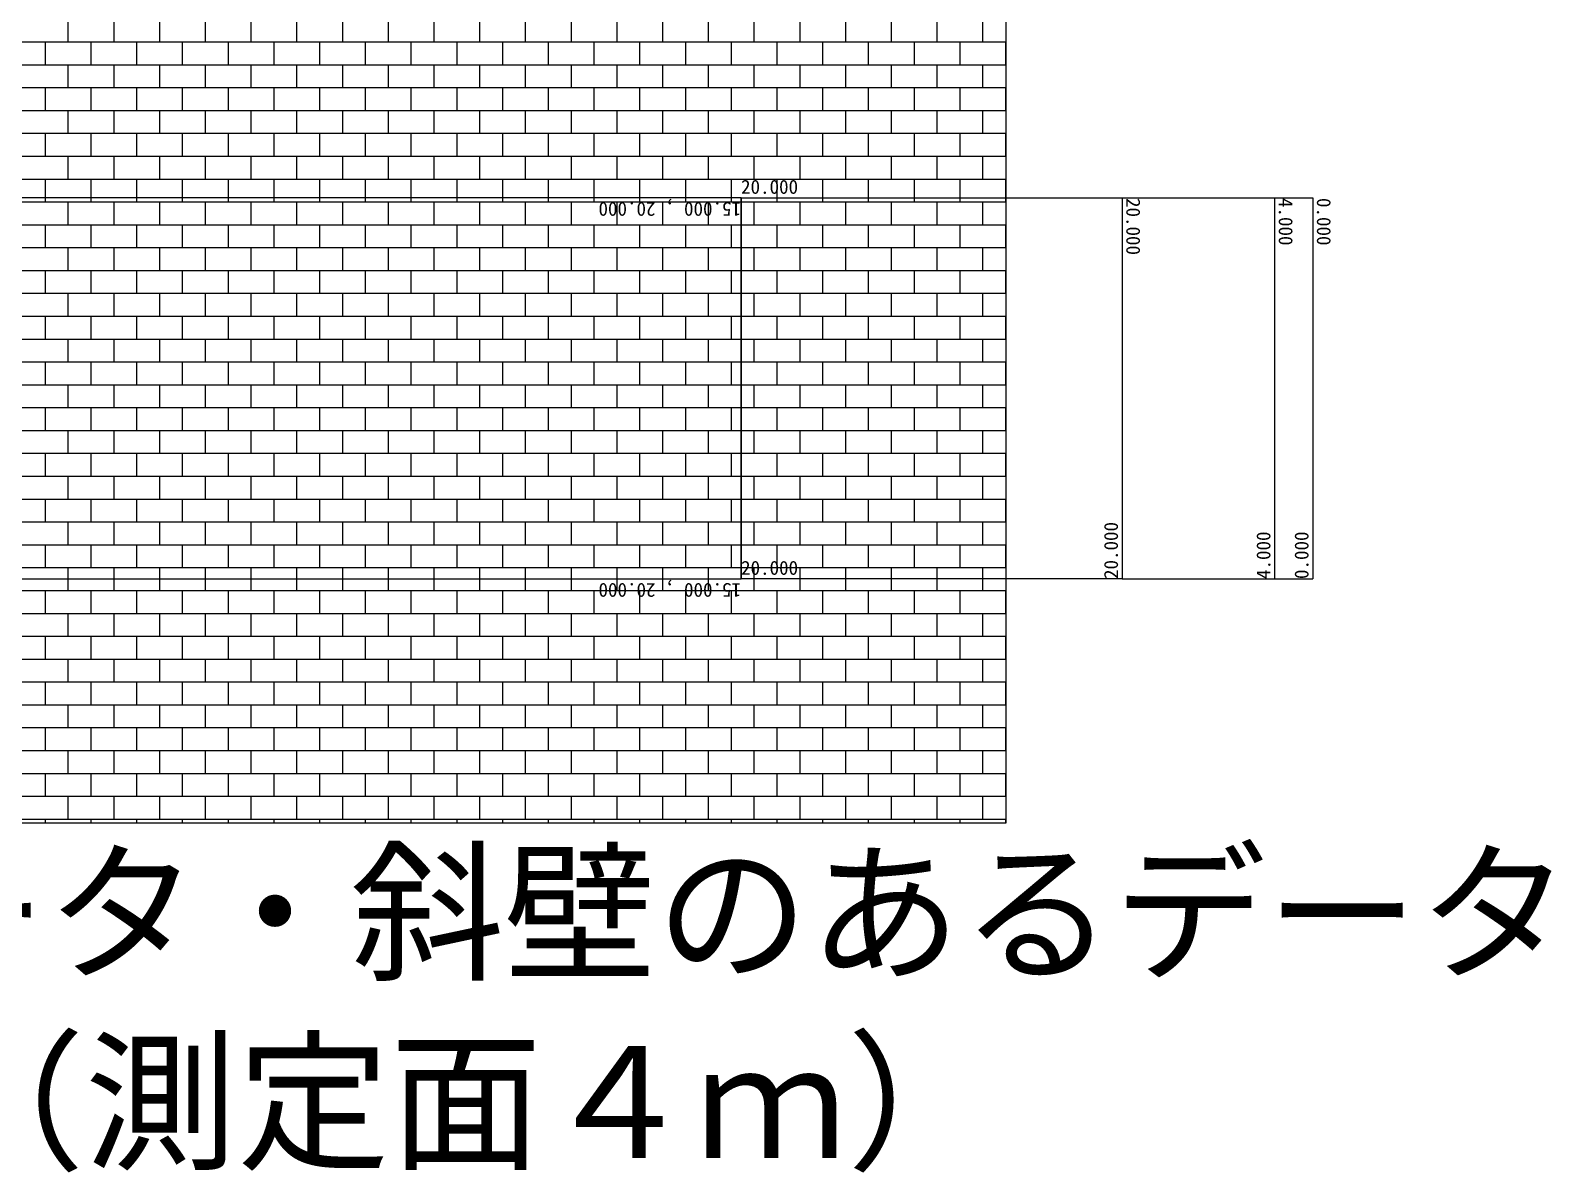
# Model space of a CAD drawing. Units: millimetres at full size, sheet at 1:200. Extents: x -75982 to 56920, y -53678 to 7447.
# Drawn here: x 17006 to 56920, y -53678 to -23700 of the extents above; entities that cross this region are included whole.
import ezdxf
from ezdxf.enums import TextEntityAlignment as Align

# ---------------------------------------------------------------- set-up
doc = ezdxf.new("R2010")
doc.units = ezdxf.units.MM
doc.header["$LTSCALE"] = 200
doc.layers.add('0-8_門型柱部', color=7, linetype='Continuous')
doc.layers.add('0-9_門型上部', color=2, linetype='Continuous')
doc.styles.add('ＭＳ ゴシック', font='')
doc.styles.get('ＭＳ ゴシック').set_extended_font_data('MS Gothic')

msp = doc.modelspace()

# ---------------------------------------------------------------- linework, layer by layer
at = {"layer": '0-8_門型柱部'}
for p, q in [((18000, -24000), (18000, -23400)), ((19200, -24000), (19200, -23400)), ((20400, -24000), (20400, -23400)), ((21600, -24000), (21600, -23400)), ((22800, -24000), (22800, -23400)), ((24000, -24000), (24000, -23400)), ((25200, -24000), (25200, -23400)), ((26400, -24000), (26400, -23400)), ((27600, -24000), (27600, -23400)), ((28800, -24000), (28800, -23400)), ((30000, -24000), (30000, -23400)), ((31200, -24000), (31200, -23400)), ((32400, -24000), (32400, -23400)), ((33600, -24000), (33600, -23400)), ((34800, -24000), (34800, -23400)), ((36000, -24000), (36000, -23400)), ((37200, -24000), (37200, -23400)), ((38400, -24000), (38400, -23400)), ((39600, -24000), (39600, -23400)), ((40800, -24000), (40800, -23400)), ((42000, -24000), (42000, -23400)), ((-43987.2, -24000), (42601.7, -24000)), ((17400, -24600), (17400, -24000)), ((18600, -24600), (18600, -24000)), ((19800, -24600), (19800, -24000)), ((21000, -24600), (21000, -24000)), ((22200, -24600), (22200, -24000)), ((23400, -24600), (23400, -24000)), ((24600, -24600), (24600, -24000)), ((25800, -24600), (25800, -24000)), ((27000, -24600), (27000, -24000)), ((28200, -24600), (28200, -24000)), ((29400, -24600), (29400, -24000)), ((30600, -24600), (30600, -24000)), ((31800, -24600), (31800, -24000)), ((33000, -24600), (33000, -24000)), ((34200, -24600), (34200, -24000)), ((35400, -24600), (35400, -24000)), ((36600, -24600), (36600, -24000)), ((37800, -24600), (37800, -24000)), ((39000, -24600), (39000, -24000)), ((40200, -24600), (40200, -24000)), ((41400, -24600), (41400, -24000)), ((42600, -24600), (42600, -24000)), ((-43987.2, -24600), (42601.7, -24600)), ((18000, -25200), (18000, -24600)), ((19200, -25200), (19200, -24600)), ((20400, -25200), (20400, -24600)), ((21600, -25200), (21600, -24600)), ((22800, -25200), (22800, -24600)), ((24000, -25200), (24000, -24600)), ((25200, -25200), (25200, -24600)), ((26400, -25200), (26400, -24600)), ((27600, -25200), (27600, -24600)), ((28800, -25200), (28800, -24600)), ((30000, -25200), (30000, -24600)), ((31200, -25200), (31200, -24600)), ((32400, -25200), (32400, -24600)), ((33600, -25200), (33600, -24600)), ((34800, -25200), (34800, -24600)), ((36000, -25200), (36000, -24600)), ((37200, -25200), (37200, -24600)), ((38400, -25200), (38400, -24600)), ((39600, -25200), (39600, -24600)), ((40800, -25200), (40800, -24600)), ((42000, -25200), (42000, -24600)), ((-43987.2, -25200), (42601.7, -25200)), ((17400, -25800), (17400, -25200)), ((18600, -25800), (18600, -25200)), ((19800, -25800), (19800, -25200)), ((21000, -25800), (21000, -25200)), ((22200, -25800), (22200, -25200)), ((23400, -25800), (23400, -25200)), ((24600, -25800), (24600, -25200)), ((25800, -25800), (25800, -25200)), ((27000, -25800), (27000, -25200)), ((28200, -25800), (28200, -25200)), ((29400, -25800), (29400, -25200)), ((30600, -25800), (30600, -25200)), ((31800, -25800), (31800, -25200)), ((33000, -25800), (33000, -25200)), ((34200, -25800), (34200, -25200)), ((35400, -25800), (35400, -25200)), ((36600, -25800), (36600, -25200)), ((37800, -25800), (37800, -25200)), ((39000, -25800), (39000, -25200)), ((40200, -25800), (40200, -25200)), ((41400, -25800), (41400, -25200)), ((42600, -25800), (42600, -25200)), ((-43987.2, -25800), (42601.7, -25800)), ((18000, -26400), (18000, -25800)), ((19200, -26400), (19200, -25800)), ((20400, -26400), (20400, -25800)), ((21600, -26400), (21600, -25800)), ((22800, -26400), (22800, -25800)), ((24000, -26400), (24000, -25800)), ((25200, -26400), (25200, -25800)), ((26400, -26400), (26400, -25800)), ((27600, -26400), (27600, -25800)), ((28800, -26400), (28800, -25800)), ((30000, -26400), (30000, -25800)), ((31200, -26400), (31200, -25800)), ((32400, -26400), (32400, -25800)), ((33600, -26400), (33600, -25800)), ((34800, -26400), (34800, -25800)), ((36000, -26400), (36000, -25800)), ((37200, -26400), (37200, -25800)), ((38400, -26400), (38400, -25800)), ((39600, -26400), (39600, -25800)), ((40800, -26400), (40800, -25800)), ((42000, -26400), (42000, -25800)), ((-43987.2, -26400), (42601.7, -26400)), ((17400, -27000), (17400, -26400)), ((18600, -27000), (18600, -26400)), ((19800, -27000), (19800, -26400)), ((21000, -27000), (21000, -26400)), ((22200, -27000), (22200, -26400)), ((23400, -27000), (23400, -26400)), ((24600, -27000), (24600, -26400)), ((25800, -27000), (25800, -26400)), ((27000, -27000), (27000, -26400)), ((28200, -27000), (28200, -26400)), ((29400, -27000), (29400, -26400)), ((30600, -27000), (30600, -26400)), ((31800, -27000), (31800, -26400)), ((33000, -27000), (33000, -26400)), ((34200, -27000), (34200, -26400)), ((35400, -27000), (35400, -26400)), ((36600, -27000), (36600, -26400)), ((37800, -27000), (37800, -26400)), ((39000, -27000), (39000, -26400)), ((40200, -27000), (40200, -26400)), ((41400, -27000), (41400, -26400)), ((42600, -27000), (42600, -26400)), ((-43987.2, -27000), (42601.7, -27000)), ((18000, -27600), (18000, -27000)), ((19200, -27600), (19200, -27000)), ((20400, -27600), (20400, -27000)), ((21600, -27600), (21600, -27000)), ((22800, -27600), (22800, -27000)), ((24000, -27600), (24000, -27000)), ((25200, -27600), (25200, -27000)), ((26400, -27600), (26400, -27000)), ((27600, -27600), (27600, -27000)), ((28800, -27600), (28800, -27000)), ((30000, -27600), (30000, -27000)), ((31200, -27600), (31200, -27000)), ((32400, -27600), (32400, -27000)), ((33600, -27600), (33600, -27000)), ((34800, -27600), (34800, -27000)), ((36000, -27600), (36000, -27000)), ((37200, -27600), (37200, -27000)), ((38400, -27600), (38400, -27000)), ((39600, -27600), (39600, -27000)), ((40800, -27600), (40800, -27000)), ((42000, -27600), (42000, -27000)), ((-43987.2, -27600), (42601.7, -27600)), ((17400, -28200), (17400, -27600)), ((18600, -28200), (18600, -27600)), ((19800, -28200), (19800, -27600)), ((21000, -28200), (21000, -27600)), ((22200, -28200), (22200, -27600)), ((23400, -28200), (23400, -27600)), ((24600, -28200), (24600, -27600)), ((25800, -28200), (25800, -27600)), ((27000, -28200), (27000, -27600)), ((28200, -28200), (28200, -27600)), ((29400, -28200), (29400, -27600)), ((30600, -28200), (30600, -27600)), ((31800, -28200), (31800, -27600)), ((33000, -28200), (33000, -27600)), ((34200, -28200), (34200, -27600)), ((35400, -28200), (35400, -27600)), ((36600, -28200), (36600, -27600)), ((37800, -28200), (37800, -27600)), ((39000, -28200), (39000, -27600)), ((40200, -28200), (40200, -27600)), ((41400, -28200), (41400, -27600)), ((42600, -28200), (42600, -27600)), ((-43987.2, -28200), (42601.7, -28200)), ((18000, -28800), (18000, -28200)), ((19200, -28800), (19200, -28200)), ((20400, -28800), (20400, -28200)), ((21600, -28800), (21600, -28200)), ((22800, -28800), (22800, -28200)), ((24000, -28800), (24000, -28200)), ((25200, -28800), (25200, -28200)), ((26400, -28800), (26400, -28200)), ((27600, -28800), (27600, -28200)), ((28800, -28800), (28800, -28200)), ((30000, -28800), (30000, -28200)), ((31200, -28800), (31200, -28200)), ((32400, -28800), (32400, -28200)), ((33600, -28800), (33600, -28200)), ((34800, -28800), (34800, -28200)), ((35652.1, -28098.5), (35652.1, -38098.5)), ((35652.1, -28098.5), (45652.1, -28098.5)), ((36000, -28800), (36000, -28200)), ((37200, -28800), (37200, -28200)), ((38400, -28800), (38400, -28200)), ((39600, -28800), (39600, -28200)), ((40800, -28800), (40800, -28200)), ((42000, -28800), (42000, -28200)), ((45652.1, -28098.5), (45652.1, -38098.5)), ((49652.1, -28098.5), (49652.1, -38098.5)), ((50652.1, -28098.5), (50652.1, -38098.5)), ((-43987.2, -28800), (42601.7, -28800)), ((17400, -29400), (17400, -28800)), ((18600, -29400), (18600, -28800)), ((19800, -29400), (19800, -28800)), ((21000, -29400), (21000, -28800)), ((22200, -29400), (22200, -28800)), ((23400, -29400), (23400, -28800)), ((24600, -29400), (24600, -28800)), ((25800, -29400), (25800, -28800)), ((27000, -29400), (27000, -28800)), ((28200, -29400), (28200, -28800)), ((29400, -29400), (29400, -28800)), ((30600, -29400), (30600, -28800)), ((31800, -29400), (31800, -28800)), ((33000, -29400), (33000, -28800)), ((34200, -29400), (34200, -28800)), ((35400, -29400), (35400, -28800)), ((36600, -29400), (36600, -28800)), ((37800, -29400), (37800, -28800)), ((39000, -29400), (39000, -28800)), ((40200, -29400), (40200, -28800)), ((41400, -29400), (41400, -28800)), ((42600, -29400), (42600, -28800)), ((-43987.2, -29400), (42601.7, -29400)), ((18000, -30000), (18000, -29400)), ((19200, -30000), (19200, -29400)), ((20400, -30000), (20400, -29400)), ((21600, -30000), (21600, -29400)), ((22800, -30000), (22800, -29400)), ((24000, -30000), (24000, -29400)), ((25200, -30000), (25200, -29400)), ((26400, -30000), (26400, -29400)), ((27600, -30000), (27600, -29400)), ((28800, -30000), (28800, -29400)), ((30000, -30000), (30000, -29400)), ((31200, -30000), (31200, -29400)), ((32400, -30000), (32400, -29400)), ((33600, -30000), (33600, -29400)), ((34800, -30000), (34800, -29400)), ((36000, -30000), (36000, -29400)), ((37200, -30000), (37200, -29400)), ((38400, -30000), (38400, -29400)), ((39600, -30000), (39600, -29400)), ((40800, -30000), (40800, -29400)), ((42000, -30000), (42000, -29400)), ((-43987.2, -30000), (42601.7, -30000)), ((17400, -30600), (17400, -30000)), ((18600, -30600), (18600, -30000)), ((19800, -30600), (19800, -30000)), ((21000, -30600), (21000, -30000)), ((22200, -30600), (22200, -30000)), ((23400, -30600), (23400, -30000)), ((24600, -30600), (24600, -30000)), ((25800, -30600), (25800, -30000)), ((27000, -30600), (27000, -30000)), ((28200, -30600), (28200, -30000)), ((29400, -30600), (29400, -30000)), ((30600, -30600), (30600, -30000)), ((31800, -30600), (31800, -30000)), ((33000, -30600), (33000, -30000)), ((34200, -30600), (34200, -30000)), ((35400, -30600), (35400, -30000)), ((36600, -30600), (36600, -30000)), ((37800, -30600), (37800, -30000)), ((39000, -30600), (39000, -30000)), ((40200, -30600), (40200, -30000)), ((41400, -30600), (41400, -30000)), ((42600, -30600), (42600, -30000)), ((-43987.2, -30600), (42601.7, -30600)), ((18000, -31200), (18000, -30600)), ((19200, -31200), (19200, -30600)), ((20400, -31200), (20400, -30600)), ((21600, -31200), (21600, -30600)), ((22800, -31200), (22800, -30600)), ((24000, -31200), (24000, -30600)), ((25200, -31200), (25200, -30600)), ((26400, -31200), (26400, -30600)), ((27600, -31200), (27600, -30600)), ((28800, -31200), (28800, -30600)), ((30000, -31200), (30000, -30600)), ((31200, -31200), (31200, -30600)), ((32400, -31200), (32400, -30600)), ((33600, -31200), (33600, -30600)), ((34800, -31200), (34800, -30600)), ((36000, -31200), (36000, -30600)), ((37200, -31200), (37200, -30600)), ((38400, -31200), (38400, -30600)), ((39600, -31200), (39600, -30600)), ((40800, -31200), (40800, -30600)), ((42000, -31200), (42000, -30600)), ((-43987.2, -31200), (42601.7, -31200)), ((17400, -31800), (17400, -31200)), ((18600, -31800), (18600, -31200)), ((19800, -31800), (19800, -31200)), ((21000, -31800), (21000, -31200)), ((22200, -31800), (22200, -31200)), ((23400, -31800), (23400, -31200)), ((24600, -31800), (24600, -31200)), ((25800, -31800), (25800, -31200)), ((27000, -31800), (27000, -31200)), ((28200, -31800), (28200, -31200)), ((29400, -31800), (29400, -31200)), ((30600, -31800), (30600, -31200)), ((31800, -31800), (31800, -31200)), ((33000, -31800), (33000, -31200)), ((34200, -31800), (34200, -31200)), ((35400, -31800), (35400, -31200)), ((36600, -31800), (36600, -31200)), ((37800, -31800), (37800, -31200)), ((39000, -31800), (39000, -31200)), ((40200, -31800), (40200, -31200)), ((41400, -31800), (41400, -31200)), ((42600, -31800), (42600, -31200)), ((-43987.2, -31800), (42601.7, -31800)), ((18000, -32400), (18000, -31800)), ((19200, -32400), (19200, -31800)), ((20400, -32400), (20400, -31800)), ((21600, -32400), (21600, -31800)), ((22800, -32400), (22800, -31800)), ((24000, -32400), (24000, -31800)), ((25200, -32400), (25200, -31800)), ((26400, -32400), (26400, -31800)), ((27600, -32400), (27600, -31800)), ((28800, -32400), (28800, -31800)), ((30000, -32400), (30000, -31800)), ((31200, -32400), (31200, -31800)), ((32400, -32400), (32400, -31800)), ((33600, -32400), (33600, -31800)), ((34800, -32400), (34800, -31800)), ((36000, -32400), (36000, -31800)), ((37200, -32400), (37200, -31800)), ((38400, -32400), (38400, -31800)), ((39600, -32400), (39600, -31800)), ((40800, -32400), (40800, -31800)), ((42000, -32400), (42000, -31800)), ((-43987.2, -32400), (42601.7, -32400)), ((17400, -33000), (17400, -32400)), ((18600, -33000), (18600, -32400)), ((19800, -33000), (19800, -32400)), ((21000, -33000), (21000, -32400)), ((22200, -33000), (22200, -32400)), ((23400, -33000), (23400, -32400)), ((24600, -33000), (24600, -32400)), ((25800, -33000), (25800, -32400)), ((27000, -33000), (27000, -32400)), ((28200, -33000), (28200, -32400)), ((29400, -33000), (29400, -32400)), ((30600, -33000), (30600, -32400)), ((31800, -33000), (31800, -32400)), ((33000, -33000), (33000, -32400)), ((34200, -33000), (34200, -32400)), ((35400, -33000), (35400, -32400)), ((36600, -33000), (36600, -32400)), ((37800, -33000), (37800, -32400)), ((39000, -33000), (39000, -32400)), ((40200, -33000), (40200, -32400)), ((41400, -33000), (41400, -32400)), ((42600, -33000), (42600, -32400)), ((-43987.2, -33000), (42601.7, -33000)), ((18000, -33600), (18000, -33000)), ((19200, -33600), (19200, -33000)), ((20400, -33600), (20400, -33000)), ((21600, -33600), (21600, -33000)), ((22800, -33600), (22800, -33000)), ((24000, -33600), (24000, -33000)), ((25200, -33600), (25200, -33000)), ((26400, -33600), (26400, -33000)), ((27600, -33600), (27600, -33000)), ((28800, -33600), (28800, -33000)), ((30000, -33600), (30000, -33000)), ((31200, -33600), (31200, -33000)), ((32400, -33600), (32400, -33000)), ((33600, -33600), (33600, -33000)), ((34800, -33600), (34800, -33000)), ((36000, -33600), (36000, -33000)), ((37200, -33600), (37200, -33000)), ((38400, -33600), (38400, -33000)), ((39600, -33600), (39600, -33000)), ((40800, -33600), (40800, -33000)), ((42000, -33600), (42000, -33000)), ((-43987.2, -33600), (42601.7, -33600)), ((17400, -34200), (17400, -33600)), ((18600, -34200), (18600, -33600)), ((19800, -34200), (19800, -33600)), ((21000, -34200), (21000, -33600)), ((22200, -34200), (22200, -33600)), ((23400, -34200), (23400, -33600)), ((24600, -34200), (24600, -33600)), ((25800, -34200), (25800, -33600)), ((27000, -34200), (27000, -33600)), ((28200, -34200), (28200, -33600)), ((29400, -34200), (29400, -33600)), ((30600, -34200), (30600, -33600)), ((31800, -34200), (31800, -33600)), ((33000, -34200), (33000, -33600)), ((34200, -34200), (34200, -33600)), ((35400, -34200), (35400, -33600)), ((36600, -34200), (36600, -33600)), ((37800, -34200), (37800, -33600)), ((39000, -34200), (39000, -33600)), ((40200, -34200), (40200, -33600)), ((41400, -34200), (41400, -33600)), ((42600, -34200), (42600, -33600)), ((-43987.2, -34200), (42601.7, -34200)), ((18000, -34800), (18000, -34200)), ((19200, -34800), (19200, -34200)), ((20400, -34800), (20400, -34200)), ((21600, -34800), (21600, -34200)), ((22800, -34800), (22800, -34200)), ((24000, -34800), (24000, -34200)), ((25200, -34800), (25200, -34200)), ((26400, -34800), (26400, -34200)), ((27600, -34800), (27600, -34200)), ((28800, -34800), (28800, -34200)), ((30000, -34800), (30000, -34200)), ((31200, -34800), (31200, -34200)), ((32400, -34800), (32400, -34200)), ((33600, -34800), (33600, -34200)), ((34800, -34800), (34800, -34200)), ((36000, -34800), (36000, -34200)), ((37200, -34800), (37200, -34200)), ((38400, -34800), (38400, -34200)), ((39600, -34800), (39600, -34200)), ((40800, -34800), (40800, -34200)), ((42000, -34800), (42000, -34200)), ((-43987.2, -34800), (42601.7, -34800)), ((17400, -35400), (17400, -34800)), ((18600, -35400), (18600, -34800)), ((19800, -35400), (19800, -34800)), ((21000, -35400), (21000, -34800)), ((22200, -35400), (22200, -34800)), ((23400, -35400), (23400, -34800)), ((24600, -35400), (24600, -34800)), ((25800, -35400), (25800, -34800)), ((27000, -35400), (27000, -34800)), ((28200, -35400), (28200, -34800)), ((29400, -35400), (29400, -34800)), ((30600, -35400), (30600, -34800)), ((31800, -35400), (31800, -34800)), ((33000, -35400), (33000, -34800)), ((34200, -35400), (34200, -34800)), ((35400, -35400), (35400, -34800)), ((36600, -35400), (36600, -34800)), ((37800, -35400), (37800, -34800)), ((39000, -35400), (39000, -34800)), ((40200, -35400), (40200, -34800)), ((41400, -35400), (41400, -34800)), ((42600, -35400), (42600, -34800)), ((-43987.2, -35400), (42601.7, -35400)), ((18000, -36000), (18000, -35400)), ((19200, -36000), (19200, -35400)), ((20400, -36000), (20400, -35400)), ((21600, -36000), (21600, -35400)), ((22800, -36000), (22800, -35400)), ((24000, -36000), (24000, -35400)), ((25200, -36000), (25200, -35400)), ((26400, -36000), (26400, -35400)), ((27600, -36000), (27600, -35400)), ((28800, -36000), (28800, -35400)), ((30000, -36000), (30000, -35400)), ((31200, -36000), (31200, -35400)), ((32400, -36000), (32400, -35400)), ((33600, -36000), (33600, -35400)), ((34800, -36000), (34800, -35400)), ((36000, -36000), (36000, -35400)), ((37200, -36000), (37200, -35400)), ((38400, -36000), (38400, -35400)), ((39600, -36000), (39600, -35400)), ((40800, -36000), (40800, -35400)), ((42000, -36000), (42000, -35400)), ((-43987.2, -36000), (42601.7, -36000)), ((17400, -36600), (17400, -36000)), ((18600, -36600), (18600, -36000)), ((19800, -36600), (19800, -36000)), ((21000, -36600), (21000, -36000)), ((22200, -36600), (22200, -36000)), ((23400, -36600), (23400, -36000)), ((24600, -36600), (24600, -36000)), ((25800, -36600), (25800, -36000)), ((27000, -36600), (27000, -36000)), ((28200, -36600), (28200, -36000)), ((29400, -36600), (29400, -36000)), ((30600, -36600), (30600, -36000)), ((31800, -36600), (31800, -36000)), ((33000, -36600), (33000, -36000)), ((34200, -36600), (34200, -36000)), ((35400, -36600), (35400, -36000)), ((36600, -36600), (36600, -36000)), ((37800, -36600), (37800, -36000)), ((39000, -36600), (39000, -36000)), ((40200, -36600), (40200, -36000)), ((41400, -36600), (41400, -36000)), ((42600, -36600), (42600, -36000)), ((-43987.2, -36600), (42601.7, -36600)), ((18000, -37200), (18000, -36600)), ((19200, -37200), (19200, -36600)), ((20400, -37200), (20400, -36600)), ((21600, -37200), (21600, -36600)), ((22800, -37200), (22800, -36600)), ((24000, -37200), (24000, -36600)), ((25200, -37200), (25200, -36600)), ((26400, -37200), (26400, -36600)), ((27600, -37200), (27600, -36600)), ((28800, -37200), (28800, -36600)), ((30000, -37200), (30000, -36600)), ((31200, -37200), (31200, -36600)), ((32400, -37200), (32400, -36600)), ((33600, -37200), (33600, -36600)), ((34800, -37200), (34800, -36600)), ((36000, -37200), (36000, -36600)), ((37200, -37200), (37200, -36600)), ((38400, -37200), (38400, -36600)), ((39600, -37200), (39600, -36600)), ((40800, -37200), (40800, -36600)), ((42000, -37200), (42000, -36600)), ((-43987.2, -37200), (42601.7, -37200)), ((17400, -37800), (17400, -37200)), ((18600, -37800), (18600, -37200)), ((19800, -37800), (19800, -37200)), ((21000, -37800), (21000, -37200)), ((22200, -37800), (22200, -37200)), ((23400, -37800), (23400, -37200)), ((24600, -37800), (24600, -37200)), ((25800, -37800), (25800, -37200)), ((27000, -37800), (27000, -37200)), ((28200, -37800), (28200, -37200)), ((29400, -37800), (29400, -37200)), ((30600, -37800), (30600, -37200)), ((31800, -37800), (31800, -37200)), ((33000, -37800), (33000, -37200)), ((34200, -37800), (34200, -37200)), ((35400, -37800), (35400, -37200)), ((36600, -37800), (36600, -37200)), ((37800, -37800), (37800, -37200)), ((39000, -37800), (39000, -37200)), ((40200, -37800), (40200, -37200)), ((41400, -37800), (41400, -37200)), ((42600, -37800), (42600, -37200)), ((-43987.2, -37800), (42601.7, -37800)), ((18000, -38400), (18000, -37800)), ((19200, -38400), (19200, -37800)), ((20400, -38400), (20400, -37800)), ((21600, -38400), (21600, -37800)), ((22800, -38400), (22800, -37800)), ((24000, -38400), (24000, -37800)), ((25200, -38400), (25200, -37800)), ((26400, -38400), (26400, -37800)), ((27600, -38400), (27600, -37800)), ((28800, -38400), (28800, -37800)), ((30000, -38400), (30000, -37800)), ((31200, -38400), (31200, -37800)), ((32400, -38400), (32400, -37800)), ((33600, -38400), (33600, -37800)), ((34800, -38400), (34800, -37800)), ((36000, -38400), (36000, -37800)), ((37200, -38400), (37200, -37800)), ((38400, -38400), (38400, -37800)), ((39600, -38400), (39600, -37800)), ((40800, -38400), (40800, -37800)), ((42000, -38400), (42000, -37800)), ((45652.1, -38098.5), (35652.1, -38098.5)), ((-43987.2, -38400), (42601.7, -38400)), ((17400, -39000), (17400, -38400)), ((18600, -39000), (18600, -38400)), ((19800, -39000), (19800, -38400)), ((21000, -39000), (21000, -38400)), ((22200, -39000), (22200, -38400)), ((23400, -39000), (23400, -38400)), ((24600, -39000), (24600, -38400)), ((25800, -39000), (25800, -38400)), ((27000, -39000), (27000, -38400)), ((28200, -39000), (28200, -38400)), ((29400, -39000), (29400, -38400)), ((30600, -39000), (30600, -38400)), ((31800, -39000), (31800, -38400)), ((33000, -39000), (33000, -38400)), ((34200, -39000), (34200, -38400)), ((35400, -39000), (35400, -38400)), ((36600, -39000), (36600, -38400)), ((37800, -39000), (37800, -38400)), ((39000, -39000), (39000, -38400)), ((40200, -39000), (40200, -38400)), ((41400, -39000), (41400, -38400)), ((42600, -39000), (42600, -38400)), ((-43987.2, -39000), (42601.7, -39000)), ((18000, -39600), (18000, -39000)), ((19200, -39600), (19200, -39000)), ((20400, -39600), (20400, -39000)), ((21600, -39600), (21600, -39000)), ((22800, -39600), (22800, -39000)), ((24000, -39600), (24000, -39000)), ((25200, -39600), (25200, -39000)), ((26400, -39600), (26400, -39000)), ((27600, -39600), (27600, -39000)), ((28800, -39600), (28800, -39000)), ((30000, -39600), (30000, -39000)), ((31200, -39600), (31200, -39000)), ((32400, -39600), (32400, -39000)), ((33600, -39600), (33600, -39000)), ((34800, -39600), (34800, -39000)), ((36000, -39600), (36000, -39000)), ((37200, -39600), (37200, -39000)), ((38400, -39600), (38400, -39000)), ((39600, -39600), (39600, -39000)), ((40800, -39600), (40800, -39000)), ((42000, -39600), (42000, -39000)), ((-43987.2, -39600), (42601.7, -39600)), ((17400, -40200), (17400, -39600)), ((18600, -40200), (18600, -39600)), ((19800, -40200), (19800, -39600)), ((21000, -40200), (21000, -39600)), ((22200, -40200), (22200, -39600)), ((23400, -40200), (23400, -39600)), ((24600, -40200), (24600, -39600)), ((25800, -40200), (25800, -39600)), ((27000, -40200), (27000, -39600)), ((28200, -40200), (28200, -39600)), ((29400, -40200), (29400, -39600)), ((30600, -40200), (30600, -39600)), ((31800, -40200), (31800, -39600)), ((33000, -40200), (33000, -39600)), ((34200, -40200), (34200, -39600)), ((35400, -40200), (35400, -39600)), ((36600, -40200), (36600, -39600)), ((37800, -40200), (37800, -39600)), ((39000, -40200), (39000, -39600)), ((40200, -40200), (40200, -39600)), ((41400, -40200), (41400, -39600)), ((42600, -40200), (42600, -39600)), ((-43987.2, -40200), (42601.7, -40200)), ((18000, -40800), (18000, -40200)), ((19200, -40800), (19200, -40200)), ((20400, -40800), (20400, -40200)), ((21600, -40800), (21600, -40200)), ((22800, -40800), (22800, -40200)), ((24000, -40800), (24000, -40200)), ((25200, -40800), (25200, -40200)), ((26400, -40800), (26400, -40200)), ((27600, -40800), (27600, -40200)), ((28800, -40800), (28800, -40200)), ((30000, -40800), (30000, -40200)), ((31200, -40800), (31200, -40200)), ((32400, -40800), (32400, -40200)), ((33600, -40800), (33600, -40200)), ((34800, -40800), (34800, -40200)), ((36000, -40800), (36000, -40200)), ((37200, -40800), (37200, -40200)), ((38400, -40800), (38400, -40200)), ((39600, -40800), (39600, -40200)), ((40800, -40800), (40800, -40200)), ((42000, -40800), (42000, -40200)), ((-43987.2, -40800), (42601.7, -40800)), ((17400, -41400), (17400, -40800)), ((18600, -41400), (18600, -40800)), ((19800, -41400), (19800, -40800)), ((21000, -41400), (21000, -40800)), ((22200, -41400), (22200, -40800)), ((23400, -41400), (23400, -40800)), ((24600, -41400), (24600, -40800)), ((25800, -41400), (25800, -40800)), ((27000, -41400), (27000, -40800)), ((28200, -41400), (28200, -40800)), ((29400, -41400), (29400, -40800)), ((30600, -41400), (30600, -40800)), ((31800, -41400), (31800, -40800)), ((33000, -41400), (33000, -40800)), ((34200, -41400), (34200, -40800)), ((35400, -41400), (35400, -40800)), ((36600, -41400), (36600, -40800)), ((37800, -41400), (37800, -40800)), ((39000, -41400), (39000, -40800)), ((40200, -41400), (40200, -40800)), ((41400, -41400), (41400, -40800)), ((42600, -41400), (42600, -40800)), ((-43987.2, -41400), (42601.7, -41400)), ((18000, -42000), (18000, -41400)), ((19200, -42000), (19200, -41400)), ((20400, -42000), (20400, -41400)), ((21600, -42000), (21600, -41400)), ((22800, -42000), (22800, -41400)), ((24000, -42000), (24000, -41400)), ((25200, -42000), (25200, -41400)), ((26400, -42000), (26400, -41400)), ((27600, -42000), (27600, -41400)), ((28800, -42000), (28800, -41400)), ((30000, -42000), (30000, -41400)), ((31200, -42000), (31200, -41400)), ((32400, -42000), (32400, -41400)), ((33600, -42000), (33600, -41400)), ((34800, -42000), (34800, -41400)), ((36000, -42000), (36000, -41400)), ((37200, -42000), (37200, -41400)), ((38400, -42000), (38400, -41400)), ((39600, -42000), (39600, -41400)), ((40800, -42000), (40800, -41400)), ((42000, -42000), (42000, -41400)), ((-43987.2, -42000), (42601.7, -42000)), ((17400, -42600), (17400, -42000)), ((18600, -42600), (18600, -42000)), ((19800, -42600), (19800, -42000)), ((21000, -42600), (21000, -42000)), ((22200, -42600), (22200, -42000)), ((23400, -42600), (23400, -42000)), ((24600, -42600), (24600, -42000)), ((25800, -42600), (25800, -42000)), ((27000, -42600), (27000, -42000)), ((28200, -42600), (28200, -42000)), ((29400, -42600), (29400, -42000)), ((30600, -42600), (30600, -42000)), ((31800, -42600), (31800, -42000)), ((33000, -42600), (33000, -42000)), ((34200, -42600), (34200, -42000)), ((35400, -42600), (35400, -42000)), ((36600, -42600), (36600, -42000)), ((37800, -42600), (37800, -42000)), ((39000, -42600), (39000, -42000)), ((40200, -42600), (40200, -42000)), ((41400, -42600), (41400, -42000)), ((42600, -42600), (42600, -42000)), ((-43987.2, -42600), (42601.7, -42600)), ((18000, -43200), (18000, -42600)), ((19200, -43200), (19200, -42600)), ((20400, -43200), (20400, -42600)), ((21600, -43200), (21600, -42600)), ((22800, -43200), (22800, -42600)), ((24000, -43200), (24000, -42600)), ((25200, -43200), (25200, -42600)), ((26400, -43200), (26400, -42600)), ((27600, -43200), (27600, -42600)), ((28800, -43200), (28800, -42600)), ((30000, -43200), (30000, -42600)), ((31200, -43200), (31200, -42600)), ((32400, -43200), (32400, -42600)), ((33600, -43200), (33600, -42600)), ((34800, -43200), (34800, -42600)), ((36000, -43200), (36000, -42600)), ((37200, -43200), (37200, -42600)), ((38400, -43200), (38400, -42600)), ((39600, -43200), (39600, -42600)), ((40800, -43200), (40800, -42600)), ((42000, -43200), (42000, -42600)), ((-43987.2, -43200), (42601.7, -43200)), ((17400, -43800), (17400, -43200)), ((18600, -43800), (18600, -43200)), ((19800, -43800), (19800, -43200)), ((21000, -43800), (21000, -43200)), ((22200, -43800), (22200, -43200)), ((23400, -43800), (23400, -43200)), ((24600, -43800), (24600, -43200)), ((25800, -43800), (25800, -43200)), ((27000, -43800), (27000, -43200)), ((28200, -43800), (28200, -43200)), ((29400, -43800), (29400, -43200)), ((30600, -43800), (30600, -43200)), ((31800, -43800), (31800, -43200)), ((33000, -43800), (33000, -43200)), ((34200, -43800), (34200, -43200)), ((35400, -43800), (35400, -43200)), ((36600, -43800), (36600, -43200)), ((37800, -43800), (37800, -43200)), ((39000, -43800), (39000, -43200)), ((40200, -43800), (40200, -43200)), ((41400, -43800), (41400, -43200)), ((42600, -43800), (42600, -43200)), ((-43987.2, -43800), (42601.7, -43800)), ((18000, -44400), (18000, -43800)), ((19200, -44400), (19200, -43800)), ((20400, -44400), (20400, -43800)), ((21600, -44400), (21600, -43800)), ((22800, -44400), (22800, -43800)), ((24000, -44400), (24000, -43800)), ((25200, -44400), (25200, -43800)), ((26400, -44400), (26400, -43800)), ((27600, -44400), (27600, -43800)), ((28800, -44400), (28800, -43800)), ((30000, -44400), (30000, -43800)), ((31200, -44400), (31200, -43800)), ((32400, -44400), (32400, -43800)), ((33600, -44400), (33600, -43800)), ((34800, -44400), (34800, -43800)), ((36000, -44400), (36000, -43800)), ((37200, -44400), (37200, -43800)), ((38400, -44400), (38400, -43800)), ((39600, -44400), (39600, -43800)), ((40800, -44400), (40800, -43800)), ((42000, -44400), (42000, -43800)), ((-43987.2, -44400), (42601.7, -44400)), ((17400, -44506.7), (17400, -44400)), ((18600, -44506.7), (18600, -44400)), ((19800, -44506.7), (19800, -44400)), ((21000, -44506.7), (21000, -44400)), ((22200, -44506.7), (22200, -44400)), ((23400, -44506.7), (23400, -44400)), ((24600, -44506.7), (24600, -44400)), ((25800, -44506.7), (25800, -44400)), ((27000, -44506.7), (27000, -44400)), ((28200, -44506.7), (28200, -44400)), ((29400, -44506.7), (29400, -44400)), ((30600, -44506.7), (30600, -44400)), ((31800, -44506.7), (31800, -44400)), ((33000, -44506.7), (33000, -44400)), ((34200, -44506.7), (34200, -44400)), ((35400, -44506.7), (35400, -44400)), ((36600, -44506.7), (36600, -44400)), ((37800, -44506.7), (37800, -44400)), ((39000, -44506.7), (39000, -44400)), ((40200, -44506.7), (40200, -44400)), ((41400, -44506.7), (41400, -44400)), ((42600, -44506.7), (42600, -44400))]:
    msp.add_line(p, q, dxfattribs=at)
msp.add_lwpolyline([(-43987.2, 7446.6), (42601.7, 7446.6), (42601.7, -44506.7), (-43987.2, -44506.7)], close=True, dxfattribs=at)
for points in [[(45652.1, -28098.5), (49652.1, -28098.5), (50652.1, -28098.5)], [(45652.1, -38098.5), (49652.1, -38098.5), (50652.1, -38098.5)]]:
    msp.add_lwpolyline(points, dxfattribs=at)
at = {"layer": '0-9_門型上部', "color": 7}
msp.add_lwpolyline([(5652.1, -38098.5), (35652.1, -38098.5), (35652.1, -28098.5), (5652.1, -28098.5)], dxfattribs=at)

# ---------------------------------------------------------------- texts
at = {"layer": '0-8_門型柱部', "color": 2, "style": 'ＭＳ ゴシック'}
for p in [(35652.1, -28098.5), (35652.1, -38098.5)]:
    msp.add_text('20.000', height=366.6, dxfattribs=at).set_placement(p, align=Align.BOTTOM_LEFT)
for s, rotation, p in [('20.000', 270, (45652.1, -28098.5)), ('4.000', 270, (49652.1, -28098.5)), ('0.000', 270, (50652.1, -28098.5)), ('20.000', 90, (45652.1, -38098.5)), ('4.000', 90, (49652.1, -38098.5)), ('0.000', 90, (50652.1, -38098.5))]:
    msp.add_text(s, height=366.6, rotation=rotation, dxfattribs=at).set_placement(p, align=Align.BOTTOM_LEFT)
at = {"layer": '0-8_門型柱部', "color": 4, "style": 'ＭＳ ゴシック'}
for s, p in [('門型データ・斜壁のあるデータ', (1419.4, -49206.2)), ('（測定面４ｍ）', (14430.7, -54174.1))]:
    msp.add_text(s, height=2933, dxfattribs=at).set_placement(p, align=Align.BOTTOM_LEFT)
at = {"layer": '0-9_門型上部', "style": 'ＭＳ ゴシック'}
for p in [(35652.1, -28098.5), (35652.1, -38098.5)]:
    msp.add_text('15.000 , 20.000', height=366.6, rotation=180, dxfattribs=at).set_placement(p, align=Align.BOTTOM_LEFT)

doc.saveas('drawing.dxf')
